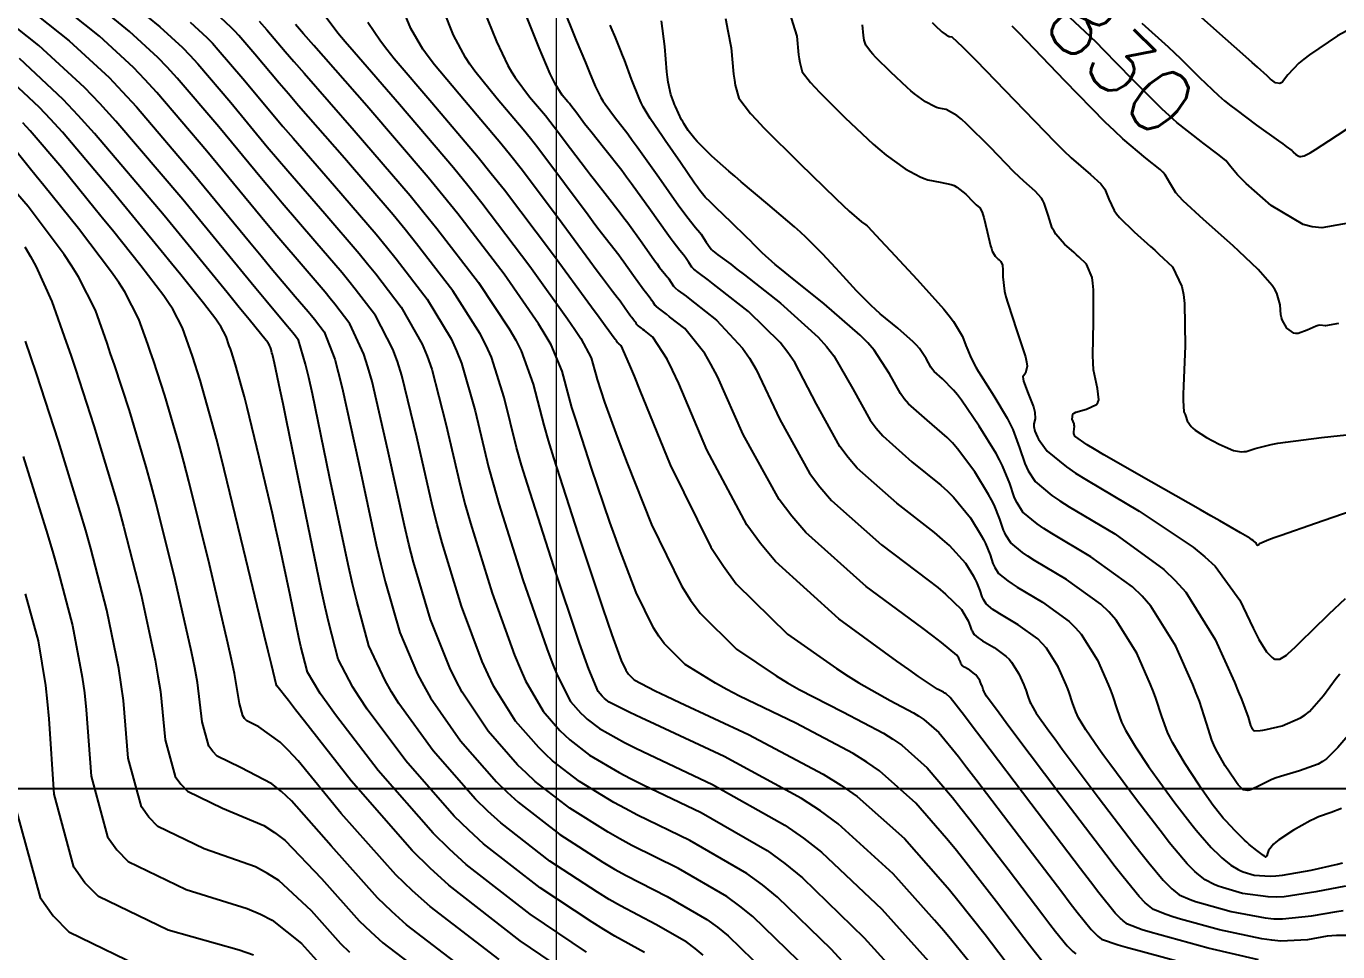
# Model space of a CAD drawing. Header units: metres. Extents: x 837117 to 838477, y 1189012 to 1191015.
# Drawn here: x 838045.2 to 838122.7, y 1189044.2 to 1189099 of the extents above; entities that cross this region are included whole.
import ezdxf

# ---------------------------------------------------------------- set-up
doc = ezdxf.new("R2010")
doc.units = ezdxf.units.M
doc.header["$LTSCALE"] = 0.3
doc.layers.add('COORD', color=7, linetype='Continuous', lineweight=20)
for name, color, linetype in [('COTAS 10', 1, 'Continuous'), ('COTAS INT', 252, 'Continuous'), ('MARCO IMP', 130, 'Continuous')]:
    doc.layers.add(name, color=color, linetype=linetype)
doc.styles.get("Standard").update_dxf_attribs({"font": 'simplex.shx'})

msp = doc.modelspace()

# ---------------------------------------------------------------- linework, layer by layer
at = {"layer": 'COORD'}
msp.add_line((838076.514, 1189013.872), (838076.514, 1191013.872), dxfattribs=at)
at = {"layer": 'COTAS 10'}
for points, elevation in [([(838095.382, 1189041.51), (838092.749, 1189044.392), (838089.578, 1189047.469), (838088.677, 1189048.193), (838087.766, 1189048.862), (838084.392, 1189050.814), (838081.299, 1189052.316), (838080.566, 1189052.7), (838079.886, 1189053.07), (838077.872, 1189054.295), (838076.278, 1189055.534), (838075.862, 1189055.914), (838075.457, 1189056.309), (838074.088, 1189057.872), (838072.808, 1189059.928), (838072.459, 1189060.635), (838072.113, 1189061.401), (838070.883, 1189064.666), (838069.741, 1189068.423), (838069.451, 1189069.5), (838069.171, 1189070.592), (838068.255, 1189074.666), (838067.367, 1189078.311), (838067.106, 1189079.132), (838066.838, 1189079.871), (838065.815, 1189081.86), (838064.616, 1189083.419), (838064.237, 1189083.888), (838063.838, 1189084.372), (838062.227, 1189086.254), (838060.295, 1189088.497), (838059.694, 1189089.21), (838059.064, 1189089.962), (838056.548, 1189093.009), (838054.094, 1189095.886), (838053.503, 1189096.531), (838052.951, 1189097.111), (838051.274, 1189098.656), (838049.646, 1189099.961)], 1790), ([(838072.189, 1189099.95), (838072.951, 1189098.062), (838073.629, 1189096.636), (838073.837, 1189096.273), (838074.055, 1189095.925), (838074.918, 1189094.783), (838075.851, 1189093.678), (838076.113, 1189093.352), (838076.377, 1189093.018), (838077.343, 1189091.739), (838078.271, 1189090.49), (838078.511, 1189090.174), (838078.743, 1189089.871), (838079.52, 1189088.887), (838080.276, 1189087.92), (838080.495, 1189087.629), (838080.718, 1189087.327), (838081.56, 1189086.151), (838082.294, 1189085.115), (838082.449, 1189084.902), (838082.582, 1189084.721), (838082.891, 1189084.332), (838083.056, 1189084.14), (838083.099, 1189084.083), (838083.141, 1189084.025), (838083.282, 1189083.8), (838083.429, 1189083.586), (838083.474, 1189083.534), (838083.52, 1189083.485), (838083.705, 1189083.337), (838084.172, 1189082.992), (838084.397, 1189082.819), (838084.663, 1189082.613), (838085.969, 1189081.588), (838087.502, 1189079.931), (838087.911, 1189079.326), (838088.312, 1189078.658), (838089.708, 1189075.717), (838091.452, 1189072.538), (838092.073, 1189071.72), (838092.755, 1189070.928), (838095.717, 1189068.295), (838098.482, 1189066.215), (838099.039, 1189065.772), (838099.505, 1189065.388), (838100.438, 1189064.483), (838100.727, 1189064.009), (838100.789, 1189063.897), (838100.842, 1189063.794), (838100.964, 1189063.489), (838101.041, 1189063.26), (838101.065, 1189063.205), (838101.09, 1189063.152), (838101.191, 1189062.992), (838101.438, 1189062.791), (838101.554, 1189062.712), (838101.692, 1189062.624), (838102.367, 1189062.223), (838103.087, 1189061.702), (838103.253, 1189061.539), (838103.406, 1189061.366), (838103.84, 1189060.673), (838104.13, 1189060.013), (838104.191, 1189059.862), (838104.244, 1189059.725), (838104.369, 1189059.342), (838104.487, 1189059.011), (838104.536, 1189058.906), (838104.593, 1189058.795), (838104.856, 1189058.348), (838105.607, 1189057.292), (838105.972, 1189056.797), (838106.404, 1189056.215), (838108.529, 1189053.384), (838110.678, 1189050.56), (838111.126, 1189049.983), (838111.51, 1189049.494), (838112.364, 1189048.467), (838112.774, 1189048.061), (838112.879, 1189047.965), (838112.979, 1189047.875), (838113.31, 1189047.607), (838113.966, 1189047.318), (838114.272, 1189047.215), (838114.631, 1189047.102), (838116.379, 1189046.61), (838118.386, 1189046.233), (838118.91, 1189046.192), (838119.419, 1189046.178), (838121.14, 1189046.358), (838122.637, 1189046.626), (838123.006, 1189046.668)], 1810), ([(838086.494, 1189099.41), (838086.638, 1189098.681), (838086.835, 1189097.682), (838086.977, 1189096.122), (838087.024, 1189095.781), (838087.073, 1189095.479), (838087.279, 1189094.714), (838087.968, 1189093.81), (838088.323, 1189093.419), (838088.749, 1189092.969), (838090.879, 1189090.837), (838093.019, 1189088.773), (838093.45, 1189088.364), (838093.812, 1189088.027), (838094.539, 1189087.397), (838094.795, 1189087.217), (838094.861, 1189087.163), (838094.924, 1189087.107), (838095.133, 1189086.888), (838095.662, 1189086.302), (838095.927, 1189086.014), (838096.244, 1189085.672), (838097.817, 1189083.982), (838099.392, 1189082.222), (838099.71, 1189081.837), (838099.977, 1189081.495), (838100.513, 1189080.625), (838100.709, 1189080.08), (838100.761, 1189079.942), (838100.812, 1189079.81), (838100.988, 1189079.381), (838101.301, 1189078.794), (838101.439, 1189078.561), (838101.6, 1189078.299), (838102.363, 1189077.1), (838103.148, 1189075.78), (838103.322, 1189075.441), (838103.476, 1189075.114), (838103.878, 1189074.029), (838104.187, 1189073.109), (838104.283, 1189072.886), (838104.385, 1189072.676), (838104.79, 1189072.033), (838105.78, 1189071.221), (838106.25, 1189070.906), (838106.805, 1189070.55), (838109.516, 1189068.938), (838112.411, 1189066.846), (838113.082, 1189066.187), (838113.696, 1189065.494), (838115.442, 1189062.707), (838116.577, 1189060.169), (838116.806, 1189059.634), (838116.998, 1189059.172), (838117.384, 1189058.108), (838117.528, 1189057.624), (838117.568, 1189057.527), (838117.608, 1189057.447), (838117.752, 1189057.291), (838118.094, 1189057.309), (838118.258, 1189057.338), (838118.452, 1189057.377), (838119.406, 1189057.604), (838120.479, 1189058.058), (838120.748, 1189058.241), (838121.006, 1189058.447), (838121.837, 1189059.398), (838122.597, 1189060.422), (838122.809, 1189060.674)], 1820), ([(838123.854, 1189087.415), (838121.74, 1189087.041), (838121.18, 1189087.106), (838120.631, 1189087.244), (838118.741, 1189088.353), (838117.271, 1189089.67), (838116.987, 1189089.941), (838116.755, 1189090.17), (838116.363, 1189090.656), (838116.065, 1189091.017), (838115.893, 1189091.167), (838115.683, 1189091.339), (838114.71, 1189092.062), (838114.603, 1189092.14), (838113.169, 1189093.278), (838112.736, 1189093.663), (838112.288, 1189094.078), (838110.538, 1189095.826), (838108.846, 1189097.568), (838108.434, 1189097.979), (838108.046, 1189098.359), (838106.849, 1189099.472)], 1830), ([(838105.27, 1189043.609), (838104.735, 1189044.275), (838104.463, 1189044.626), (838104.138, 1189045.051), (838102.516, 1189047.189), (838100.587, 1189049.671), (838100.067, 1189050.313), (838099.554, 1189050.934), (838097.752, 1189053.014), (838095.591, 1189054.927), (838094.851, 1189055.444), (838094.049, 1189055.954), (838090.643, 1189057.752), (838087.325, 1189059.355), (838086.579, 1189059.744), (838085.909, 1189060.108), (838084.113, 1189061.222), (838082.875, 1189062.458), (838082.556, 1189062.898), (838082.248, 1189063.381), (838081.222, 1189065.479), (838080.233, 1189068.051), (838079.948, 1189068.833), (838079.657, 1189069.644), (838078.568, 1189072.825), (838077.622, 1189075.76), (838077.422, 1189076.416), (838077.249, 1189077.005), (838076.847, 1189078.568), (838076.183, 1189080.128), (838075.844, 1189080.715), (838075.439, 1189081.369), (838073.416, 1189084.291), (838070.674, 1189087.861), (838069.816, 1189088.924), (838068.914, 1189090.02), (838065.298, 1189094.245), (838062.161, 1189097.819), (838061.561, 1189098.504), (838061.078, 1189099.057)], 1800), ([(838078.288, 1189044.218), (838074.949, 1189046.457), (838071.165, 1189049.399), (838070.178, 1189050.3), (838069.217, 1189051.24), (838065.968, 1189054.949), (838063.453, 1189058.247), (838062.956, 1189058.928), (838062.546, 1189059.509), (838061.783, 1189060.765), (838061.506, 1189061.826), (838061.402, 1189062.284), (838061.285, 1189062.813), (838060.765, 1189065.312), (838060.121, 1189068.368), (838059.926, 1189069.248), (838059.725, 1189070.141), (838058.94, 1189073.488), (838058.22, 1189076.417), (838058.06, 1189077.047), (838057.917, 1189077.599), (838057.54, 1189078.94), (838057.292, 1189079.701), (838057.229, 1189079.887), (838057.169, 1189080.063), (838056.976, 1189080.609), (838056.665, 1189081.203), (838056.532, 1189081.409), (838056.378, 1189081.633), (838055.65, 1189082.592), (838054.303, 1189084.256), (838053.759, 1189084.925), (838053.14, 1189085.684), (838050.286, 1189089.178), (838047.303, 1189092.694), (838046.603, 1189093.468), (838045.958, 1189094.154), (838044.082, 1189095.91)], 1780), ([(838064.289, 1189044.196), (838063.758, 1189044.705), (838062.026, 1189046.655), (838060.089, 1189048.458), (838059.429, 1189048.873), (838058.716, 1189049.252), (838055.691, 1189050.321), (838052.948, 1189051.65), (838052.412, 1189052.194), (838051.972, 1189052.815), (838051.19, 1189055.691), (838050.904, 1189059.084), (838050.778, 1189060.03), (838050.631, 1189060.979), (838049.928, 1189064.429), (838048.981, 1189068.073), (838048.68, 1189069.144), (838048.362, 1189070.242), (838047.074, 1189074.429), (838045.768, 1189078.429), (838045.439, 1189079.408), (838045.125, 1189080.331)], 1770)]:
    msp.add_lwpolyline(points, dxfattribs=dict(at, elevation=elevation))
at = {"layer": 'COTAS INT'}
for points, elevation in [([(838051.611, 1189100.102), (838053.062, 1189098.931), (838054.395, 1189097.703), (838054.835, 1189097.242), (838055.305, 1189096.729), (838057.255, 1189094.442), (838059.415, 1189091.838), (838060.016, 1189091.125), (838060.619, 1189090.417), (838062.809, 1189087.889), (838064.841, 1189085.515), (838065.345, 1189084.904), (838065.823, 1189084.313), (838067.335, 1189082.346), (838068.558, 1189080.17), (838068.853, 1189079.448), (838069.13, 1189078.674), (838069.973, 1189075.447), (838070.83, 1189071.744), (838071.116, 1189070.67), (838071.422, 1189069.575), (838072.702, 1189065.447), (838074.026, 1189061.78), (838074.359, 1189060.976), (838074.679, 1189060.264), (838075.712, 1189058.457), (838076.705, 1189057.323), (838076.999, 1189057.036), (838077.3, 1189056.761), (838078.457, 1189055.862), (838080.205, 1189054.841), (838080.88, 1189054.488), (838081.638, 1189054.105), (838085.064, 1189052.469), (838088.954, 1189050.218), (838090.005, 1189049.447), (838091.044, 1189048.612), (838094.699, 1189045.064), (838097.609, 1189041.849)], 1792), ([(838076.827, 1189100.234), (838077.676, 1189098.124), (838078.211, 1189096.816), (838078.336, 1189096.511), (838078.452, 1189096.231), (838078.79, 1189095.423), (838079.132, 1189094.752), (838079.251, 1189094.558), (838079.381, 1189094.36), (838079.937, 1189093.613), (838080.716, 1189092.596), (838080.987, 1189092.227), (838081.282, 1189091.82), (838082.547, 1189090.037), (838083.743, 1189088.347), (838083.996, 1189088), (838084.214, 1189087.704), (838084.718, 1189087.069), (838084.987, 1189086.756), (838085.057, 1189086.663), (838085.125, 1189086.568), (838085.357, 1189086.201), (838085.596, 1189085.851), (838085.669, 1189085.767), (838085.745, 1189085.688), (838086.046, 1189085.446), (838086.808, 1189084.883), (838087.175, 1189084.601), (838087.609, 1189084.264), (838089.741, 1189082.591), (838091.964, 1189080.578), (838092.456, 1189080.026), (838092.893, 1189079.477), (838094.028, 1189077.515), (838095.04, 1189075.67), (838095.4, 1189075.195), (838095.796, 1189074.736), (838097.515, 1189073.208), (838099.228, 1189071.833), (838099.62, 1189071.47), (838099.977, 1189071.115), (838100.967, 1189069.899), (838101.607, 1189068.855), (838101.742, 1189068.607), (838101.859, 1189068.379), (838102.13, 1189067.705), (838102.299, 1189067.2), (838102.352, 1189067.077), (838102.408, 1189066.962), (838102.631, 1189066.609), (838103.175, 1189066.163), (838103.433, 1189065.989), (838103.738, 1189065.794), (838105.226, 1189064.909), (838106.816, 1189063.76), (838107.185, 1189063.398), (838107.522, 1189063.018), (838108.481, 1189061.487), (838109.12, 1189060.03), (838109.255, 1189059.696), (838109.373, 1189059.392), (838109.648, 1189058.547), (838109.91, 1189057.816), (838110.018, 1189057.584), (838110.143, 1189057.34), (838110.724, 1189056.351), (838111.498, 1189055.193), (838111.744, 1189054.842), (838112.004, 1189054.477), (838113.057, 1189053.049), (838114.081, 1189051.723), (838114.322, 1189051.422), (838114.546, 1189051.15), (838115.201, 1189050.41), (838115.706, 1189049.911), (838115.834, 1189049.793), (838115.958, 1189049.682), (838116.364, 1189049.353), (838116.803, 1189049.095), (838116.948, 1189049.03), (838117.102, 1189048.967), (838117.742, 1189048.763), (838118.687, 1189048.696), (838119.033, 1189048.72), (838119.417, 1189048.763), (838121.109, 1189049.069), (838122.666, 1189049.421), (838122.965, 1189049.492)], 1814), ([(838125.152, 1189099.741), (838122.662, 1189098.392), (838121.011, 1189097.272), (838120.669, 1189097.011), (838120.376, 1189096.772), (838119.733, 1189096.083), (838119.427, 1189095.677), (838119.347, 1189095.614), (838119.268, 1189095.574), (838119.002, 1189095.611), (838118.771, 1189095.784), (838118.715, 1189095.829), (838118.663, 1189095.873), (838118.503, 1189096.024), (838117.937, 1189096.54), (838117.629, 1189096.814), (838117.255, 1189097.146), (838115.358, 1189098.817), (838113.354, 1189100.638)], 1834), ([(838085.181, 1189044.04), (838084.694, 1189044.432), (838084.201, 1189044.794), (838082.376, 1189045.85), (838080.284, 1189046.947), (838079.623, 1189047.335), (838078.927, 1189047.759), (838076.118, 1189049.592), (838073.21, 1189051.853), (838072.452, 1189052.546), (838071.713, 1189053.268), (838069.216, 1189056.118), (838067.195, 1189058.92), (838066.757, 1189059.611), (838066.373, 1189060.266), (838065.423, 1189062.325), (838064.699, 1189064.967), (838064.456, 1189065.988), (838064.195, 1189067.135), (838063.099, 1189072.325), (838062.077, 1189077.221), (838061.862, 1189078.182), (838061.677, 1189078.972), (838061.254, 1189080.401), (838060.996, 1189080.738), (838060.914, 1189080.839), (838060.828, 1189080.943), (838060.48, 1189081.349), (838059.323, 1189082.738), (838058.727, 1189083.463), (838058.01, 1189084.335), (838054.426, 1189088.711), (838050.464, 1189093.357), (838049.51, 1189094.399), (838048.617, 1189095.334), (838045.91, 1189097.83), (838043.998, 1189099.33)], 1784), ([(838045.88, 1189099.541), (838047.698, 1189098.105), (838050.062, 1189095.926), (838050.841, 1189095.109), (838051.674, 1189094.2), (838055.133, 1189090.144), (838058.361, 1189086.21), (838059.049, 1189085.378), (838059.647, 1189084.658), (838061.062, 1189082.984), (838061.831, 1189082.086), (838062.022, 1189081.855), (838062.202, 1189081.632), (838062.774, 1189080.887), (838063.397, 1189079.271), (838063.61, 1189078.498), (838063.84, 1189077.584), (838064.818, 1189073.106), (838065.854, 1189068.287), (838066.121, 1189067.159), (838066.38, 1189066.119), (838067.243, 1189063.106), (838068.286, 1189060.644), (838068.658, 1189059.952), (838069.066, 1189059.256), (838070.84, 1189056.703), (838072.961, 1189054.282), (838073.588, 1189053.668), (838074.233, 1189053.08), (838076.703, 1189051.16), (838079.247, 1189049.529), (838079.938, 1189049.123), (838080.623, 1189048.737), (838083.048, 1189047.505), (838085.389, 1189046.15), (838086.021, 1189045.686), (838086.647, 1189045.183), (838088.847, 1189043.048)], 1786), ([(838090.798, 1189043.72), (838088.112, 1189046.326), (838087.349, 1189046.94), (838086.577, 1189047.506), (838083.72, 1189049.16), (838080.961, 1189050.526), (838080.252, 1189050.911), (838079.566, 1189051.3), (838077.287, 1189052.727), (838075.255, 1189054.307), (838074.725, 1189054.791), (838074.209, 1189055.296), (838072.464, 1189057.287), (838070.937, 1189059.592), (838070.558, 1189060.293), (838070.199, 1189061.023), (838069.063, 1189063.886), (838068.06, 1189067.271), (838067.786, 1189068.329), (838067.513, 1189069.44), (838066.536, 1189073.886), (838065.604, 1189077.947), (838065.358, 1189078.815), (838065.117, 1189079.571), (838064.295, 1189081.373), (838063.409, 1189082.525), (838063.129, 1189082.871), (838062.834, 1189083.229), (838061.644, 1189084.619), (838059.971, 1189086.577), (838059.371, 1189087.294), (838058.712, 1189088.086), (838055.841, 1189091.576), (838052.884, 1189095.043), (838052.172, 1189095.82), (838051.506, 1189096.518), (838049.486, 1189098.381), (838047.763, 1189099.751)], 1788), ([(838101.162, 1189043.319), (838099.879, 1189044.898), (838099.392, 1189045.468), (838098.848, 1189046.095), (838096.408, 1189048.837), (838093.163, 1189051.797), (838092.112, 1189052.562), (838090.995, 1189053.303), (838086.408, 1189055.779), (838082.315, 1189057.684), (838081.508, 1189058.065), (838080.844, 1189058.382), (838079.626, 1189058.997), (838079.346, 1189059.215), (838079.272, 1189059.282), (838079.201, 1189059.351), (838078.961, 1189059.626), (838078.42, 1189060.936), (838078.16, 1189061.658), (838077.853, 1189062.537), (838076.342, 1189067.007), (838074.784, 1189071.88), (838074.445, 1189073.011), (838074.148, 1189074.048), (838073.41, 1189077.007), (838072.656, 1189079.401), (838072.349, 1189080.081), (838071.998, 1189080.769), (838070.375, 1189083.318), (838068.236, 1189086.101), (838067.56, 1189086.937), (838066.848, 1189087.802), (838063.973, 1189091.158), (838061.267, 1189094.256), (838060.661, 1189094.957), (838060.117, 1189095.589), (838058.67, 1189097.307), (838057.725, 1189098.415), (838057.497, 1189098.664), (838057.284, 1189098.887), (838056.638, 1189099.482)], 1796), ([(838062.833, 1189099.576), (838063.588, 1189098.573), (838064.017, 1189098.058), (838064.54, 1189097.44), (838067.222, 1189094.353), (838070.414, 1189090.598), (838071.259, 1189089.559), (838072.087, 1189088.521), (838074.936, 1189084.777), (838077.159, 1189081.668), (838077.592, 1189081.031), (838077.946, 1189080.491), (838078.565, 1189079.348), (838078.748, 1189078.637), (838078.827, 1189078.369), (838078.918, 1189078.071), (838079.348, 1189076.735), (838080.084, 1189074.692), (838080.367, 1189073.947), (838080.685, 1189073.125), (838082.121, 1189069.508), (838083.901, 1189065.866), (838084.436, 1189065.029), (838084.989, 1189064.265), (838087.137, 1189062.121), (838089.483, 1189060.544), (838090.16, 1189060.136), (838090.85, 1189059.742), (838093.44, 1189058.424), (838095.828, 1189057.164), (838096.39, 1189056.806), (838096.909, 1189056.444), (838098.424, 1189055.103), (838099.906, 1189053.354), (838100.404, 1189052.735), (838100.941, 1189052.058), (838103.194, 1189049.124), (838105.251, 1189046.41), (838105.664, 1189045.872), (838106.009, 1189045.425), (838106.689, 1189044.581), (838106.911, 1189044.361), (838106.968, 1189044.309), (838107.022, 1189044.261), (838107.201, 1189044.116)], 1802), ([(838118.004, 1189043.752), (838115.017, 1189044.458), (838112.161, 1189045.237), (838111.595, 1189045.4), (838111.128, 1189045.541), (838110.255, 1189045.861), (838110.001, 1189046.068), (838109.923, 1189046.137), (838109.843, 1189046.211), (838109.526, 1189046.524), (838108.558, 1189047.726), (838108.067, 1189048.362), (838107.479, 1189049.13), (838104.548, 1189052.994), (838101.648, 1189056.83), (838101.079, 1189057.58), (838100.612, 1189058.193), (838099.768, 1189059.279), (838099.545, 1189059.477), (838099.469, 1189059.53), (838099.386, 1189059.583), (838099.035, 1189059.768), (838097.899, 1189060.515), (838097.322, 1189060.922), (838096.631, 1189061.415), (838093.186, 1189063.919), (838089.442, 1189067.32), (838088.563, 1189068.379), (838087.751, 1189069.488), (838085.388, 1189073.919), (838083.732, 1189077.839), (838083.365, 1189078.626), (838083.04, 1189079.284), (838082.197, 1189080.584), (838081.716, 1189080.962), (838081.618, 1189081.038), (838081.536, 1189081.101), (838081.364, 1189081.228), (838081.296, 1189081.283), (838081.279, 1189081.301), (838081.262, 1189081.32), (838081.208, 1189081.399), (838081.156, 1189081.481), (838081.141, 1189081.503), (838081.125, 1189081.524), (838081.064, 1189081.594), (838080.951, 1189081.738), (838080.901, 1189081.804), (838080.844, 1189081.883), (838080.574, 1189082.264), (838080.264, 1189082.697), (838080.182, 1189082.808), (838080.101, 1189082.915), (838079.823, 1189083.271), (838079.17, 1189084.136), (838078.852, 1189084.564), (838078.476, 1189085.074), (838076.624, 1189087.596), (838074.411, 1189090.524), (838073.807, 1189091.29), (838073.207, 1189092.036), (838071.07, 1189094.568), (838069.298, 1189096.683), (838068.927, 1189097.166), (838068.608, 1189097.604), (838067.892, 1189098.819), (838067.428, 1189099.97)], 1806), ([(838123.455, 1189045.193), (838122.608, 1189045.206), (838122.337, 1189045.185), (838122.051, 1189045.152), (838120.886, 1189044.944), (838119.32, 1189044.864), (838118.78, 1189044.913), (838118.195, 1189044.992), (838115.698, 1189045.534), (838113.396, 1189046.169), (838112.934, 1189046.308), (838112.547, 1189046.43), (838111.783, 1189046.734), (838111.49, 1189046.971), (838111.401, 1189047.051), (838111.308, 1189047.136), (838110.945, 1189047.495), (838109.992, 1189048.666), (838109.528, 1189049.263), (838108.977, 1189049.979), (838106.265, 1189053.552), (838103.604, 1189057.084), (838103.086, 1189057.775), (838102.662, 1189058.341), (838101.922, 1189059.346), (838101.818, 1189059.523), (838101.795, 1189059.567), (838101.776, 1189059.609), (838101.729, 1189059.74), (838101.68, 1189059.891), (838101.659, 1189059.945), (838101.634, 1189060.005), (838101.52, 1189060.266), (838101.348, 1189060.541), (838101.288, 1189060.609), (838101.222, 1189060.674), (838100.937, 1189060.88), (838100.67, 1189061.038), (838100.615, 1189061.073), (838100.569, 1189061.104), (838100.471, 1189061.184), (838100.432, 1189061.248), (838100.422, 1189061.268), (838100.412, 1189061.29), (838100.382, 1189061.381), (838100.333, 1189061.502), (838100.312, 1189061.543), (838100.288, 1189061.587), (838100.173, 1189061.774), (838099.27, 1189062.524), (838098.748, 1189062.923), (838098.108, 1189063.405), (838094.818, 1189065.838), (838091.234, 1189069.025), (838090.41, 1189069.982), (838089.658, 1189070.972), (838087.548, 1189074.818), (838086.022, 1189078.248), (838085.638, 1189078.976), (838085.271, 1189079.608), (838084.083, 1189081.086), (838083.19, 1189081.787), (838083.008, 1189081.928), (838082.854, 1189082.047), (838082.534, 1189082.283), (838082.408, 1189082.384), (838082.376, 1189082.417), (838082.345, 1189082.453), (838082.245, 1189082.599), (838082.148, 1189082.753), (838082.12, 1189082.793), (838082.09, 1189082.832), (838081.978, 1189082.963), (838081.767, 1189083.229), (838081.675, 1189083.353), (838081.569, 1189083.499), (838081.067, 1189084.207), (838080.491, 1189085.012), (838080.338, 1189085.218), (838080.189, 1189085.418), (838079.672, 1189086.079), (838078.956, 1189087.004), (838078.682, 1189087.369), (838078.374, 1189087.782), (838076.983, 1189089.668), (838075.394, 1189091.771), (838074.96, 1189092.321), (838074.529, 1189092.857), (838072.994, 1189094.676), (838071.676, 1189096.304), (838071.382, 1189096.719), (838071.119, 1189097.12), (838070.421, 1189098.44), (838069.809, 1189099.96)], 1808), ([(838123.144, 1189048.109), (838121.393, 1189047.773), (838119.517, 1189047.492), (838119.039, 1189047.471), (838118.578, 1189047.474), (838117.061, 1189047.687), (838115.867, 1189048.035), (838115.61, 1189048.122), (838115.385, 1189048.207), (838114.837, 1189048.48), (838114.469, 1189048.779), (838114.357, 1189048.879), (838114.24, 1189048.986), (838113.782, 1189049.438), (838113.028, 1189050.322), (838112.724, 1189050.703), (838112.38, 1189051.142), (838110.793, 1189053.217), (838109.204, 1189055.346), (838108.858, 1189055.819), (838108.553, 1189056.242), (838107.79, 1189057.349), (838107.368, 1189058.068), (838107.277, 1189058.245), (838107.198, 1189058.413), (838107.009, 1189058.945), (838106.809, 1189059.558), (838106.723, 1189059.779), (838106.625, 1189060.021), (838106.161, 1189061.08), (838105.464, 1189062.192), (838105.219, 1189062.468), (838104.951, 1189062.731), (838103.797, 1189063.566), (838102.715, 1189064.209), (838102.494, 1189064.351), (838102.306, 1189064.477), (838101.911, 1189064.801), (838101.749, 1189065.057), (838101.709, 1189065.141), (838101.67, 1189065.23), (838101.547, 1189065.597), (838101.35, 1189066.086), (838101.265, 1189066.252), (838101.167, 1189066.432), (838100.703, 1189067.191), (838099.741, 1189068.252), (838099.33, 1189068.621), (838098.855, 1189069.024), (838096.616, 1189070.751), (838094.275, 1189072.832), (838093.737, 1189073.457), (838093.246, 1189074.104), (838091.868, 1189076.616), (838090.603, 1189079.068), (838090.183, 1189079.676), (838089.733, 1189080.255), (838087.855, 1189082.09), (838086.136, 1189083.438), (838085.786, 1189083.71), (838085.49, 1189083.938), (838084.876, 1189084.392), (838084.633, 1189084.587), (838084.571, 1189084.65), (838084.512, 1189084.718), (838084.319, 1189085), (838084.133, 1189085.296), (838084.078, 1189085.373), (838084.021, 1189085.448), (838083.805, 1189085.7), (838083.398, 1189086.212), (838083.222, 1189086.451), (838083.019, 1189086.731), (838082.053, 1189088.094), (838080.945, 1189089.642), (838080.651, 1189090.039), (838080.363, 1189090.423), (838079.368, 1189091.695), (838078.53, 1189092.739), (838078.34, 1189092.979), (838078.169, 1189093.198), (838077.702, 1189093.811), (838077.359, 1189094.264), (838077.266, 1189094.383), (838077.173, 1189094.499), (838076.842, 1189094.891), (838076.434, 1189095.546), (838076.293, 1189095.827), (838076.139, 1189096.151), (838075.48, 1189097.683), (838074.57, 1189099.941)], 1812), ([(838090.263, 1189099.821), (838090.718, 1189098.366), (838090.819, 1189097.266), (838090.851, 1189097.026), (838090.886, 1189096.812), (838091.031, 1189096.273), (838091.517, 1189095.636), (838091.768, 1189095.361), (838092.068, 1189095.043), (838093.57, 1189093.54), (838095.225, 1189091.994), (838095.623, 1189091.648), (838095.993, 1189091.339), (838097.111, 1189090.522), (838098.005, 1189090.048), (838098.235, 1189089.954), (838098.456, 1189089.878), (838099.192, 1189089.738), (838099.842, 1189089.609), (838100.009, 1189089.539), (838100.171, 1189089.454), (838100.709, 1189089.023), (838101.139, 1189088.58), (838101.232, 1189088.488), (838101.315, 1189088.408), (838101.519, 1189088.23), (838101.667, 1189087.958), (838101.713, 1189087.819), (838101.762, 1189087.652), (838101.958, 1189086.823), (838102.158, 1189085.985), (838102.21, 1189085.814), (838102.261, 1189085.668), (838102.429, 1189085.36), (838102.578, 1189085.228), (838102.616, 1189085.193), (838102.653, 1189085.159), (838102.774, 1189085.044), (838102.858, 1189084.838), (838102.872, 1189084.748), (838102.881, 1189084.642), (838102.879, 1189084.14), (838102.99, 1189083.287), (838103.071, 1189082.961), (838103.173, 1189082.595), (838103.721, 1189080.949), (838104.219, 1189079.409), (838104.289, 1189079.111), (838104.329, 1189078.868), (838104.231, 1189078.454), (838104.079, 1189078.237), (838104.085, 1189078.119), (838104.112, 1189077.975), (838104.386, 1189077.243), (838104.698, 1189076.466), (838104.749, 1189076.294), (838104.786, 1189076.14), (838104.79, 1189075.738), (838104.729, 1189075.457), (838104.724, 1189075.378), (838104.725, 1189075.3), (838104.769, 1189075.017), (838104.93, 1189074.664), (838105.004, 1189074.542), (838105.091, 1189074.409), (838105.51, 1189073.841), (838106.649, 1189072.907), (838107.19, 1189072.544), (838107.828, 1189072.136), (838110.946, 1189070.282), (838114.142, 1189068.168), (838114.829, 1189067.595), (838115.431, 1189067.028), (838116.888, 1189065.027), (838117.678, 1189063.362), (838117.858, 1189063.006), (838118.022, 1189062.697), (838118.474, 1189061.962), (838118.803, 1189061.632), (838118.888, 1189061.578), (838118.971, 1189061.54), (838119.25, 1189061.537), (838119.551, 1189061.71), (838119.648, 1189061.782), (838119.751, 1189061.865), (838120.172, 1189062.254), (838120.759, 1189062.833), (838120.966, 1189063.036), (838121.193, 1189063.258), (838122.177, 1189064.211), (838123.136, 1189065.132)], 1822), ([(838054.85, 1189099.207), (838055.84, 1189098.295), (838056.166, 1189097.953), (838056.515, 1189097.572), (838057.963, 1189095.874), (838059.766, 1189093.713), (838060.338, 1189093.041), (838060.943, 1189092.336), (838063.391, 1189089.524), (838065.844, 1189086.658), (838066.452, 1189085.921), (838067.029, 1189085.207), (838068.855, 1189082.832), (838070.278, 1189080.47), (838070.601, 1189079.765), (838070.893, 1189079.038), (838071.691, 1189076.227), (838072.489, 1189072.896), (838072.781, 1189071.841), (838073.103, 1189070.728), (838074.522, 1189066.227), (838075.939, 1189062.158), (838076.26, 1189061.317), (838076.549, 1189060.6), (838077.336, 1189059.041), (838077.953, 1189058.337), (838078.136, 1189058.159), (838078.323, 1189057.988), (838079.041, 1189057.429), (838080.525, 1189056.611), (838081.194, 1189056.277), (838081.976, 1189055.895), (838085.736, 1189054.124), (838090.002, 1189051.729), (838091.104, 1189050.954), (838092.171, 1189050.13), (838095.736, 1189046.749), (838098.496, 1189043.675)], 1794), ([(838058.935, 1189099.258), (838059.378, 1189098.739), (838060.468, 1189097.465), (838060.983, 1189096.872), (838061.591, 1189096.176), (838064.555, 1189092.793), (838067.851, 1189088.945), (838068.668, 1189087.954), (838069.443, 1189086.995), (838071.896, 1189083.804), (838073.718, 1189081.069), (838074.096, 1189080.398), (838074.419, 1189079.764), (838075.128, 1189077.788), (838075.749, 1189075.373), (838076.017, 1189074.463), (838076.326, 1189073.449), (838077.788, 1189068.915), (838079.231, 1189064.596), (838079.528, 1189063.718), (838079.781, 1189062.978), (838080.324, 1189061.45), (838080.595, 1189060.895), (838080.677, 1189060.767), (838080.761, 1189060.651), (838081.089, 1189060.324), (838082.335, 1189059.672), (838082.999, 1189059.351), (838083.8, 1189058.969), (838087.845, 1189057.08), (838092.27, 1189054.745), (838093.311, 1189054.081), (838094.273, 1189053.41), (838097.08, 1189050.926), (838099.201, 1189048.515), (838099.73, 1189047.89), (838100.233, 1189047.285), (838101.839, 1189045.254), (838103.024, 1189043.691)], 1798), ([(838065.362, 1189099.197), (838066.098, 1189098.089), (838066.472, 1189097.612), (838066.919, 1189097.061), (838069.146, 1189094.46), (838071.885, 1189091.215), (838072.654, 1189090.259), (838073.428, 1189089.278), (838076.265, 1189085.524), (838078.578, 1189082.365), (838079.023, 1189081.759), (838079.383, 1189081.268), (838079.975, 1189080.463), (838080.014, 1189080.413), (838080.026, 1189080.398), (838080.037, 1189080.382), (838080.081, 1189080.321), (838080.12, 1189080.267), (838080.128, 1189080.256), (838080.135, 1189080.246), (838080.159, 1189080.216), (838080.162, 1189080.213), (838080.164, 1189080.21), (838080.171, 1189080.198), (838080.179, 1189080.187), (838080.181, 1189080.184), (838080.184, 1189080.182), (838080.193, 1189080.174), (838080.229, 1189080.147), (838080.243, 1189080.136), (838080.311, 1189080.083), (838080.808, 1189078.96), (838081.093, 1189078.276), (838081.441, 1189077.429), (838083.228, 1189073.02), (838085.631, 1189068.161), (838086.368, 1189067.03), (838087.135, 1189065.993), (838090.162, 1189063.02), (838093.057, 1189060.979), (838093.741, 1189060.529), (838094.374, 1189060.128), (838096.237, 1189059.096), (838097.607, 1189058.373), (838097.929, 1189058.168), (838098.227, 1189057.96), (838099.096, 1189057.191), (838100.259, 1189055.774), (838100.742, 1189055.157), (838101.294, 1189054.444), (838103.871, 1189051.059), (838106.365, 1189047.77), (838106.866, 1189047.117), (838107.284, 1189046.576), (838108.108, 1189045.552), (838108.377, 1189045.286), (838108.445, 1189045.223), (838108.511, 1189045.164), (838108.728, 1189044.988), (838109.709, 1189044.653), (838110.257, 1189044.493), (838110.925, 1189044.304), (838114.335, 1189043.382)], 1804), ([(838122.898, 1189052.698), (838122.297, 1189052.477), (838121.542, 1189052.211), (838121.306, 1189052.105), (838121.059, 1189051.985), (838120.069, 1189051.435), (838119.195, 1189050.86), (838119.021, 1189050.724), (838118.876, 1189050.599), (838118.595, 1189050.231), (838118.52, 1189049.989), (838118.503, 1189049.942), (838118.489, 1189049.904), (838118.457, 1189049.842), (838118.44, 1189049.839), (838118.423, 1189049.839), (838118.337, 1189049.9), (838118.286, 1189049.937), (838118.222, 1189049.983), (838117.891, 1189050.226), (838117.447, 1189050.586), (838117.312, 1189050.707), (838117.172, 1189050.836), (838116.62, 1189051.381), (838116.063, 1189051.979), (838115.92, 1189052.142), (838115.782, 1189052.304), (838115.32, 1189052.881), (838114.803, 1189053.608), (838114.63, 1189053.864), (838114.443, 1189054.144), (838113.658, 1189055.353), (838112.918, 1189056.612), (838112.759, 1189056.923), (838112.621, 1189057.218), (838112.288, 1189058.149), (838111.938, 1189059.226), (838111.788, 1189059.613), (838111.615, 1189060.038), (838110.801, 1189061.893), (838109.58, 1189063.843), (838109.151, 1189064.328), (838108.681, 1189064.788), (838106.656, 1189066.252), (838104.76, 1189067.38), (838104.372, 1189067.628), (838104.043, 1189067.849), (838103.351, 1189068.417), (838103.067, 1189068.867), (838102.996, 1189069.013), (838102.929, 1189069.169), (838102.712, 1189069.813), (838102.367, 1189070.671), (838102.218, 1189070.962), (838102.046, 1189071.277), (838101.232, 1189072.608), (838100.213, 1189073.979), (838099.911, 1189074.319), (838099.602, 1189074.642), (838098.413, 1189075.664), (838097.316, 1189076.64), (838097.064, 1189076.933), (838096.834, 1189077.236), (838096.188, 1189078.413), (838095.291, 1189079.802), (838094.903, 1189080.238), (838094.455, 1189080.697), (838092.329, 1189082.54), (838090.231, 1189084.214), (838089.8, 1189084.567), (838089.434, 1189084.871), (838088.654, 1189085.567), (838088.157, 1189086.076), (838087.97, 1189086.262), (838087.761, 1189086.468), (838086.828, 1189087.373), (838085.939, 1189088.228), (838085.758, 1189088.402), (838085.605, 1189088.549), (838085.29, 1189088.854), (838084.987, 1189089.245), (838084.841, 1189089.447), (838084.67, 1189089.689), (838083.829, 1189090.9), (838082.938, 1189092.196), (838082.734, 1189092.491), (838082.549, 1189092.758), (838082.036, 1189093.496), (838081.632, 1189094.193), (838081.515, 1189094.435), (838081.395, 1189094.698), (838080.947, 1189095.826), (838080.52, 1189096.974), (838080.415, 1189097.25), (838080.314, 1189097.508), (838079.998, 1189098.289), (838079.746, 1189098.888), (838079.685, 1189099.031)], 1816), ([(838123.51, 1189057.276), (838122.679, 1189056.313), (838122.019, 1189055.637), (838121.785, 1189055.48), (838121.529, 1189055.337), (838120.42, 1189054.93), (838119.3, 1189054.604), (838119.036, 1189054.512), (838118.793, 1189054.419), (838118.083, 1189054.076), (838117.579, 1189053.823), (838117.465, 1189053.787), (838117.363, 1189053.765), (838117.086, 1189053.809), (838116.801, 1189054.112), (838116.693, 1189054.253), (838116.573, 1189054.42), (838116.034, 1189055.229), (838115.486, 1189056.208), (838115.361, 1189056.481), (838115.247, 1189056.755), (838114.928, 1189057.752), (838114.502, 1189059.06), (838114.32, 1189059.529), (838114.11, 1189060.046), (838113.122, 1189062.3), (838111.638, 1189064.669), (838111.116, 1189065.257), (838110.546, 1189065.817), (838108.086, 1189067.595), (838105.783, 1189068.965), (838105.311, 1189069.267), (838104.912, 1189069.535), (838104.07, 1189070.225), (838103.726, 1189070.771), (838103.64, 1189070.95), (838103.558, 1189071.139), (838103.295, 1189071.921), (838102.876, 1189072.963), (838102.695, 1189073.317), (838102.486, 1189073.7), (838101.497, 1189075.316), (838100.449, 1189076.843), (838100.202, 1189077.168), (838099.975, 1189077.451), (838099.312, 1189078.121), (838098.837, 1189078.544), (838098.727, 1189078.671), (838098.628, 1189078.802), (838098.348, 1189079.312), (838097.959, 1189079.914), (838097.791, 1189080.103), (838097.596, 1189080.302), (838096.675, 1189081.101), (838095.637, 1189081.964), (838095.37, 1189082.203), (838095.111, 1189082.443), (838094.245, 1189083.31), (838093.444, 1189084.173), (838093.225, 1189084.411), (838093.007, 1189084.648), (838092.231, 1189085.499), (838091.268, 1189086.466), (838090.933, 1189086.776), (838090.567, 1189087.104), (838088.997, 1189088.444), (838087.417, 1189089.767), (838087.045, 1189090.086), (838086.701, 1189090.383), (838085.694, 1189091.284), (838084.978, 1189091.981), (838084.818, 1189092.15), (838084.673, 1189092.309), (838084.288, 1189092.797), (838084.029, 1189093.209), (838083.965, 1189093.32), (838083.903, 1189093.431), (838083.709, 1189093.819), (838083.535, 1189094.219), (838083.487, 1189094.338), (838083.439, 1189094.459), (838083.267, 1189094.924), (838083.107, 1189095.656), (838083.066, 1189095.945), (838083.027, 1189096.273), (838082.9, 1189097.772), (838082.705, 1189099.286)], 1818), ([(838123.468, 1189070.294), (838121.372, 1189069.551), (838119.33, 1189068.851), (838118.934, 1189068.71), (838118.611, 1189068.591), (838118.058, 1189068.35), (838117.992, 1189068.282), (838117.977, 1189068.272), (838117.963, 1189068.267), (838117.924, 1189068.279), (838117.893, 1189068.324), (838117.885, 1189068.34), (838117.876, 1189068.356), (838117.842, 1189068.424), (838117.682, 1189068.561), (838117.593, 1189068.62), (838117.485, 1189068.689), (838116.934, 1189069.015), (838115.712, 1189069.711), (838115.181, 1189070.013), (838114.566, 1189070.362), (838111.651, 1189072.016), (838108.854, 1189073.626), (838108.314, 1189073.947), (838107.875, 1189074.214), (838107.138, 1189074.729), (838107.089, 1189074.889), (838107.084, 1189074.933), (838107.083, 1189074.976), (838107.109, 1189075.13), (838107.122, 1189075.315), (838107.112, 1189075.378), (838107.096, 1189075.446), (838106.989, 1189075.731), (838107.028, 1189076.015), (838107.105, 1189076.082), (838107.21, 1189076.143), (838107.827, 1189076.32), (838108.414, 1189076.596), (838108.501, 1189076.719), (838108.554, 1189076.862), (838108.473, 1189077.548), (838108.256, 1189078.648), (838108.225, 1189079.052), (838108.205, 1189079.499), (838108.238, 1189081.475), (838108.246, 1189083.372), (838108.211, 1189083.769), (838108.159, 1189084.112), (838107.84, 1189084.888), (838107.382, 1189085.324), (838107.243, 1189085.452), (838107.099, 1189085.583), (838106.537, 1189086.082), (838106.024, 1189086.659), (838105.912, 1189086.839), (838105.812, 1189087.027), (838105.559, 1189087.782), (838105.338, 1189088.494), (838105.258, 1189088.656), (838105.171, 1189088.803), (838104.79, 1189089.207), (838104.121, 1189089.791), (838103.852, 1189090.051), (838103.546, 1189090.354), (838102.139, 1189091.803), (838100.738, 1189093.195), (838100.437, 1189093.462), (838100.173, 1189093.678), (838099.53, 1189094.032), (838099.102, 1189094.113), (838098.973, 1189094.158), (838098.84, 1189094.212), (838098.32, 1189094.488), (838097.67, 1189094.963), (838097.454, 1189095.143), (838097.223, 1189095.344), (838096.26, 1189096.243), (838095.387, 1189097.117), (838095.212, 1189097.302), (838095.067, 1189097.462), (838094.784, 1189097.832), (838094.7, 1189098.146), (838094.679, 1189098.27), (838094.66, 1189098.41), (838094.602, 1189099.05)], 1824), ([(838098.706, 1189099.191), (838098.951, 1189098.946), (838099.221, 1189098.694), (838099.286, 1189098.637), (838099.346, 1189098.587), (838099.529, 1189098.453), (838099.674, 1189098.376), (838099.712, 1189098.361), (838099.748, 1189098.348), (838099.868, 1189098.325), (838100.504, 1189097.748), (838100.865, 1189097.386), (838101.306, 1189096.937), (838103.569, 1189094.583), (838105.953, 1189092.128), (838106.471, 1189091.615), (838106.927, 1189091.174), (838108.061, 1189090.185), (838108.675, 1189089.648), (838108.803, 1189089.493), (838108.913, 1189089.335), (838109.16, 1189088.74), (838109.466, 1189088.07), (838109.613, 1189087.864), (838109.788, 1189087.65), (838110.645, 1189086.804), (838111.621, 1189085.938), (838111.87, 1189085.71), (838112.111, 1189085.488), (838112.906, 1189084.732), (838113.47, 1189083.576), (838113.565, 1189083.102), (838113.633, 1189082.562), (838113.659, 1189080.056), (838113.558, 1189077.669), (838113.546, 1189077.204), (838113.542, 1189076.823), (838113.583, 1189076.157), (838113.668, 1189076.007), (838113.691, 1189075.953), (838113.713, 1189075.892), (838113.79, 1189075.626), (838114.01, 1189075.292), (838114.122, 1189075.189), (838114.257, 1189075.081), (838114.93, 1189074.652), (838115.674, 1189074.253), (838115.853, 1189074.164), (838116.021, 1189074.084), (838116.53, 1189073.873), (838116.989, 1189073.799), (838117.125, 1189073.806), (838117.265, 1189073.824), (838117.804, 1189073.986), (838118.747, 1189074.231), (838119.143, 1189074.301), (838119.596, 1189074.372), (838121.717, 1189074.635), (838123.747, 1189074.861)], 1826), ([(838122.729, 1189081.393), (838121.955, 1189081.24), (838121.632, 1189081.287), (838121.52, 1189081.266), (838121.398, 1189081.231), (838120.877, 1189080.98), (838120.338, 1189080.789), (838120.205, 1189080.792), (838120.079, 1189080.818), (838119.682, 1189081.114), (838119.405, 1189081.598), (838119.355, 1189081.744), (838119.317, 1189081.894), (838119.272, 1189082.478), (838119.092, 1189083.175), (838118.967, 1189083.396), (838118.81, 1189083.629), (838117.972, 1189084.576), (838116.84, 1189085.653), (838116.498, 1189085.969), (838116.142, 1189086.293), (838114.753, 1189087.526), (838113.552, 1189088.641), (838113.315, 1189088.889), (838113.12, 1189089.112), (838112.761, 1189089.698), (838112.489, 1189090.176), (838112.348, 1189090.33), (838112.179, 1189090.493), (838111.332, 1189091.162), (838109.972, 1189092.307), (838109.479, 1189092.77), (838108.936, 1189093.296), (838106.556, 1189095.727), (838104.3, 1189098.082), (838103.836, 1189098.561), (838103.442, 1189098.965)], 1828), ([(838111.104, 1189099.144), (838112.651, 1189097.752), (838113.031, 1189097.397), (838113.392, 1189097.054), (838114.52, 1189095.925), (838115.64, 1189094.859), (838115.994, 1189094.556), (838116.367, 1189094.25), (838116.659, 1189094.031), (838117.874, 1189093.117), (838119.187, 1189092.184), (838119.439, 1189092.004), (838119.641, 1189091.858), (838119.964, 1189091.615), (838120.003, 1189091.566), (838120.026, 1189091.544), (838120.054, 1189091.517), (838120.2, 1189091.386), (838120.387, 1189091.276), (838120.441, 1189091.263), (838120.497, 1189091.256), (838120.706, 1189091.293), (838121.061, 1189091.482), (838121.208, 1189091.571), (838121.377, 1189091.676), (838122.161, 1189092.189), (838123.748, 1189093.223)], 1832), ([(838081.704, 1189044.195), (838079.946, 1189045.158), (838079.309, 1189045.546), (838078.608, 1189045.988), (838075.533, 1189048.025), (838072.187, 1189050.626), (838071.315, 1189051.423), (838070.465, 1189052.254), (838067.592, 1189055.533), (838065.324, 1189058.583), (838064.857, 1189059.27), (838064.459, 1189059.887), (838063.603, 1189061.545), (838063.043, 1189063.69), (838062.832, 1189064.615), (838062.597, 1189065.682), (838061.545, 1189070.733), (838060.548, 1189075.647), (838060.347, 1189076.629), (838060.178, 1189077.446), (838059.842, 1189079.03), (838059.735, 1189079.466), (838059.711, 1189079.56), (838059.69, 1189079.642), (838059.634, 1189079.842), (838059.597, 1189079.955), (838059.587, 1189079.983), (838059.578, 1189080.009), (838059.55, 1189080.091), (838059.503, 1189080.179), (838059.483, 1189080.21), (838059.46, 1189080.243), (838059.352, 1189080.386), (838058.348, 1189081.616), (838057.76, 1189082.335), (838057.038, 1189083.219), (838053.313, 1189087.775), (838049.202, 1189092.621), (838048.237, 1189093.686), (838047.348, 1189094.632), (838044.764, 1189097.052)], 1782), ([(838077.969, 1189042.447), (838074.364, 1189044.89), (838070.146, 1189048.168), (838069.046, 1189049.171), (838067.977, 1189050.216), (838064.364, 1189054.338), (838061.612, 1189057.871), (838061.086, 1189058.546), (838060.661, 1189059.088), (838059.979, 1189059.952), (838059.965, 1189059.958), (838059.962, 1189059.961), (838059.96, 1189059.964), (838059.956, 1189059.979), (838059.658, 1189061.225), (838059.471, 1189062.004), (838059.237, 1189062.972), (838058.015, 1189068.038), (838056.697, 1189073.401), (838056.404, 1189074.557), (838056.14, 1189075.57), (838055.447, 1189078.038), (838054.987, 1189079.447), (838054.871, 1189079.791), (838054.76, 1189080.117), (838054.402, 1189081.128), (838053.827, 1189082.228), (838053.58, 1189082.609), (838053.295, 1189083.023), (838051.948, 1189084.797), (838050.258, 1189086.895), (838049.757, 1189087.514), (838049.241, 1189088.15), (838047.259, 1189090.582), (838045.404, 1189092.768), (838044.969, 1189093.249)], 1778), ([(838073.109, 1189043.78), (838069.034, 1189046.905), (838068.002, 1189047.829), (838067.011, 1189048.778), (838063.78, 1189052.417), (838061.231, 1189055.518), (838060.672, 1189056.127), (838060.175, 1189056.629), (838058.907, 1189057.544), (838058.211, 1189057.881), (838058.075, 1189058.019), (838057.963, 1189058.177), (838057.765, 1189058.907), (838057.47, 1189060.689), (838057.297, 1189061.511), (838057.086, 1189062.474), (838055.994, 1189067.136), (838054.768, 1189072.069), (838054.473, 1189073.204), (838054.196, 1189074.238), (838053.354, 1189077.136), (838052.682, 1189079.192), (838052.513, 1189079.695), (838052.351, 1189080.17), (838051.828, 1189081.646), (838050.988, 1189083.252), (838050.628, 1189083.808), (838050.212, 1189084.413), (838048.246, 1189087.003), (838046.213, 1189089.535), (838045.755, 1189090.104), (838045.343, 1189090.615), (838044.232, 1189091.985)], 1776), ([(838071.081, 1189043.195), (838067.637, 1189045.837), (838066.764, 1189046.618), (838065.927, 1189047.42), (838063.195, 1189050.496), (838060.851, 1189053.164), (838060.257, 1189053.709), (838059.688, 1189054.17), (838057.835, 1189055.136), (838056.456, 1189055.804), (838056.187, 1189056.078), (838055.966, 1189056.39), (838055.573, 1189057.835), (838055.281, 1189060.154), (838055.124, 1189061.017), (838054.934, 1189061.976), (838053.972, 1189066.234), (838052.839, 1189070.737), (838052.542, 1189071.85), (838052.251, 1189072.906), (838051.26, 1189076.234), (838050.378, 1189078.938), (838050.155, 1189079.6), (838049.942, 1189080.224), (838049.254, 1189082.165), (838048.262, 1189084.137), (838047.858, 1189084.781), (838047.398, 1189085.468), (838045.27, 1189088.301), (838043.132, 1189090.76)], 1774), ([(838045.073, 1189085.912), (838045.418, 1189085.342), (838045.737, 1189084.769), (838046.68, 1189082.683), (838047.534, 1189080.277), (838047.797, 1189079.504), (838048.073, 1189078.683), (838049.167, 1189075.332), (838050.307, 1189071.574), (838050.611, 1189070.497), (838050.91, 1189069.405), (838051.95, 1189065.332), (838052.782, 1189061.477), (838052.951, 1189060.524), (838053.093, 1189059.619), (838053.381, 1189056.763), (838053.969, 1189054.602), (838054.299, 1189054.136), (838054.702, 1189053.727), (838056.763, 1189052.728), (838059.202, 1189051.711), (838059.843, 1189051.291), (838060.47, 1189050.811), (838062.61, 1189048.576), (838064.842, 1189046.062), (838065.526, 1189045.407), (838066.239, 1189044.769), (838069.053, 1189042.61)], 1772), ([(838044.981, 1189073.527), (838046.417, 1189068.91), (838046.749, 1189067.791), (838047.052, 1189066.741), (838047.906, 1189063.527), (838048.479, 1189060.481), (838048.604, 1189059.537), (838048.716, 1189058.549), (838048.998, 1189054.62), (838049.975, 1189051.027), (838050.524, 1189050.253), (838051.194, 1189049.573), (838054.62, 1189047.913), (838058.229, 1189046.793), (838059.015, 1189046.455), (838059.708, 1189046.104), (838061.441, 1189044.734), (838062.673, 1189043.347)], 1768), ([(838058.601, 1189044.037), (838057.743, 1189044.334), (838053.548, 1189045.505), (838049.44, 1189047.496), (838048.636, 1189048.311), (838047.978, 1189049.24), (838046.806, 1189053.548), (838046.527, 1189058.014), (838046.431, 1189059.043), (838046.327, 1189059.982), (838045.884, 1189062.625), (838045.123, 1189065.409)], 1766), ([(838044.615, 1189052.476), (838045.981, 1189047.453), (838046.749, 1189046.369), (838047.685, 1189045.419), (838052.476, 1189043.097)], 1764)]:
    msp.add_lwpolyline(points, dxfattribs=dict(at, elevation=elevation))
at = {"layer": 'MARCO IMP'}
msp.add_lwpolyline([(837116.514, 1189053.872), (837116.514, 1191013.872), (838476.514, 1191013.872), (838476.514, 1189053.872), (837116.514, 1189053.872)], dxfattribs=at)

# ---------------------------------------------------------------- texts
at = {"layer": 'COTAS 10', "insert": (838102.753, 1189101.225, 1830), "char_height": 3.8, "attachment_point": 7, "rotation": 315.29363}
msp.add_mtext('1830', dxfattribs=at)

doc.saveas('drawing.dxf')
